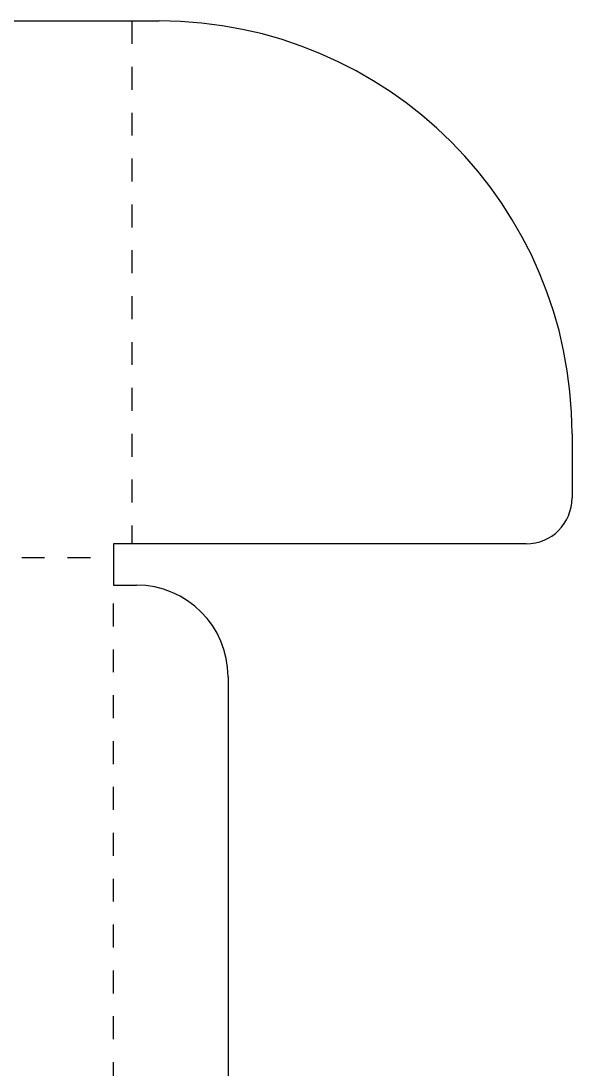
# Model space of a CAD drawing. Header units: millimetres. Extents: x -407 to 407, y -1471 to -78.
# Drawn here: x 134.8 to 255, y -306.5 to -78 of the extents above; entities that cross this region are included whole.
import ezdxf

# ---------------------------------------------------------------- set-up
doc = ezdxf.new("R2010")
doc.units = ezdxf.units.MM
doc.header["$MEASUREMENT"] = 0
doc.linetypes.add('Dashed', pattern=[10, 5, -5])
doc.layers.add('Cut2', color=1, linetype='Continuous', true_color=0xff0000)
doc.layers.add('Etch2', color=5, linetype='Dashed', true_color=0x0000ff)

msp = doc.modelspace()

# ---------------------------------------------------------------- linework, layer by layer
at = {"layer": 'Cut2'}
for p, q in [((18.57, -78), (159, -78)), ((159, -78), (165, -78)), ((255, -168), (255, -182)), ((159, -192), (155, -192)), ((155, -192), (155, -201)), ((245, -192), (159, -192)), ((155, -201), (160, -201)), ((180, -221), (180, -390))]:
    msp.add_line(p, q, dxfattribs=at)
for centre, radius, start, end in [((165, -168), 90, 0, 90), ((245, -182), 10, 270, 0), ((160, -221), 20, 360, 90)]:
    msp.add_arc(centre, radius, start, end, dxfattribs=at)
at = {"layer": 'Etch2'}
for p, q in [((159, -78), (159, -192)), ((-155, -195), (155, -195)), ((155, -410), (155, -201))]:
    msp.add_line(p, q, dxfattribs=at)

doc.saveas('drawing.dxf')
